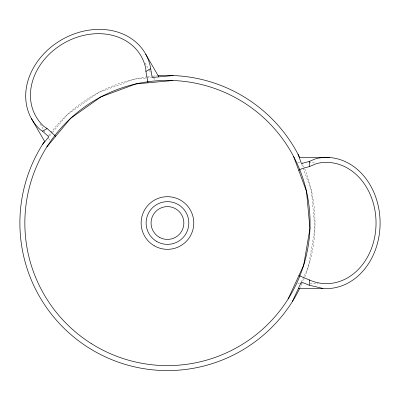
<?xml version="1.0" encoding="UTF-8"?>
<svg xmlns="http://www.w3.org/2000/svg" width="400" height="400" viewBox="0 0 400 400"><rect width="100%" height="100%" fill="white"/><g stroke="black" fill="none" stroke-linecap="round" stroke-linejoin="round"><path stroke-width="0.3" stroke-dasharray="2 1.5" d="M301.465 281.78L308.415 266.68L314.915 228.71L311.365 190.355L303.255 168.41M49.56 135.975L52.24 132.75M52.62 132.29L67.22 114.71L98.665 92.46L134.8 79.1L151.425 77.565M297.7 162.51L300.2 162.51M308.94 162.51L315.81 162.51M297.74 283.51L299.605 283.51M300.225 283.51L302.71 283.51M310.17 283.51L318.25 283.51M145.05 62.965L149.035 69.865M149.34 70.395L150.565 72.52M152.405 75.705L153.325 77.295M153.63 77.825L154.855 79.95M40.3 124.005L44.005 130.42M44.315 130.955L44.93 132.025M48.635 138.44L49.87 140.58M301.755 164.35L302.825 167.25M302.085 162.585A147.565 147.565 0 0 1 303.035 281.27M302.025 283.565A147.565 147.565 0 0 1 300.165 287.54M48.545 135.625A147.565 147.565 0 0 1 50.425 133.125M50.805 132.63A147.565 147.565 0 0 1 147.02 76.865M147.64 76.78A147.565 147.565 0 0 1 150.745 76.39M153.24 76.13A147.565 147.565 0 0 1 157.61 75.77"/><path stroke-width="0.6" d="M288.11 299.03L303.675 265.215L309.955 228.52L306.525 191.45L293.62 156.53M292.305 301.675L301.345 282.04L309.09 285.15L322.965 288.46A65.585 53.725 -90 0 0 379.985 218.605A65.585 53.725 -90 0 0 315.81 158.71L309.445 161.36L301.47 163.59L298.01 154.22M42.605 144.345L48.835 136.84L42.535 131.175L40.04 129.485A65.585 53.725 -30 0 1 62.47 39.305A65.585 53.725 -30 0 1 150.49 67.42L152.165 77.495L173.16 75.555M46.805 146.99L70.59 118.35L100.98 96.845L135.9 83.94L172.965 80.51M42.535 131.175L47.12 128.53L55.715 136.26M148.015 82.82L145.905 71.495L150.545 68.82M298.74 170.39L301.84 168.685L309.445 166.56L316.61 163.57A60.625 49.66 -90 0 1 375.945 226.865A60.625 49.66 -90 0 1 310.505 280.45L298.905 275.575M299.24 157.555L329.8 157.555M298.39 288.46L322.965 288.46M47.12 128.53L43.705 126.22A60.625 49.66 -30 0 1 64.44 42.855A60.625 49.66 -30 0 1 145.805 68.845L145.905 71.495M145.695 54.165L158.81 76.88M31.345 118.42L44.795 141.71M309.445 161.36L309.445 166.56M309.445 279.815L309.445 285.21M299.615 288.665A147.565 147.565 0 0 1 93.595 350.76A147.565 147.565 0 0 1 44.62 141.23M158.235 75.73A147.565 147.565 0 0 1 299.695 157.52M91.435 343.66A142.605 142.605 0 0 0 309.955 228.52A142.605 142.605 0 0 0 100.98 96.845A142.605 142.605 0 0 0 91.435 343.66M154.295 245.805A26.32 26.32 0 0 0 193.775 223.01A26.32 26.32 0 0 0 154.295 200.215A26.32 26.32 0 0 0 154.295 245.805M159.26 237.21A16.395 16.395 0 0 0 183.855 223.01A16.395 16.395 0 0 0 159.26 208.81A16.395 16.395 0 0 0 159.26 237.21M156.78 241.505A21.36 21.36 0 0 0 188.815 223.01A21.36 21.36 0 0 0 156.78 204.515A21.36 21.36 0 0 0 156.78 241.505"/></g></svg>
